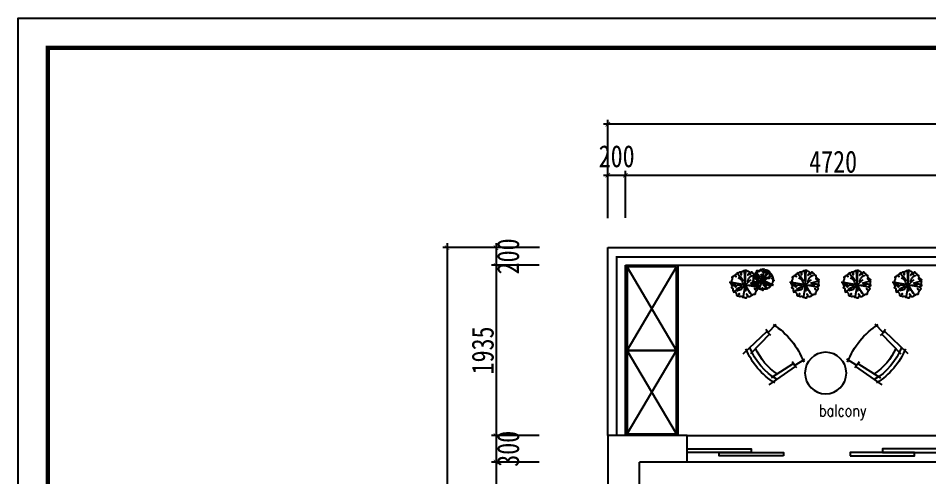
# Model space of a CAD drawing. Header units: millimetres. Extents: x -77055 to 331180, y -861586 to -491011.
# Drawn here: x 30821 to 41169, y -827818 to -822610 of the extents above; entities that cross this region are included whole.
import ezdxf

# ---------------------------------------------------------------- set-up
doc = ezdxf.new("R2010")
doc.units = ezdxf.units.MM
doc.header["$PDMODE"] = 3
doc.linetypes.add('M-HIDDEN', pattern=[1.875, 1.25, -0.625])
for name, color, linetype in [('0-01图框模板说明', 2, 'Continuous'), ('0-02图框细线', 136, 'Continuous'), ('250', 250, 'Continuous'), ('IEM-18Norm', 30, 'Continuous'), ('IFF-PLANTS', 86, 'Continuous'), ('JP-高位家具', 1, 'Continuous'), ('PUB_TEXT', 7, 'Continuous')]:
    doc.layers.add(name, color=color, linetype=linetype)
doc.styles.add('_SIMPLEX', font='SIMPLEX.shx', dxfattribs={"width": 0.8})
doc.styles.add('DIM', font='simhei.ttf', dxfattribs={"width": 0.8})
doc.dimstyles.new('1-50', dxfattribs={"dimscale": 50, "dimtxt": 5, "dimasz": 1, "dimexe": 1, "dimexo": 0.1, "dimgap": 0.5, "dimtad": 1, "dimdec": 0, "dimdsep": 46, "dimtxsty": 'DIM', "dimblk": 'ARCHTICK', "dimcen": 4, "dimdle": 1, "dimclrd": 3, "dimclre": 3, "dimclrt": 1, "dimadec": 0, "dimazin": 0, "dimtfac": 1, "dimtdec": 0, "dimtmove": 2, "dimatfit": 3, "dimldrblk": 'DOT', "dimfxl": 15, "dimfxlon": 1, "dimarcsym": 0})

# ---------------------------------------------------------------- blocks, each defined once
blk = doc.blocks.new('_ArchTick')
at = {"color": 0, "linetype": 'ByBlock', "const_width": 0.15}
blk.add_lwpolyline([(-0.5, -0.5), (0.5, 0.5)], dxfattribs=at)
blk = doc.blocks.new('*D165')
at = {"layer": '250', "color": 3, "lineweight": -2}
for p, q in [((37472, -824393), (37772, -824393)), ((37522, -824881), (37522, -824343)), ((37722, -824876), (37722, -824343))]:
    blk.add_line(p, q, dxfattribs=at)
at = {"layer": 'Defpoints', "color": 0}
for p in [(37722, -824393), (37522, -824886), (37722, -824881)]:
    blk.add_point(p, dxfattribs=at)
at = {"layer": '250', "color": 3, "lineweight": -2, "xscale": 50, "yscale": 50, "zscale": 50, "rotation": 180}
blk.add_blockref('_ArchTick', (37522, -824393), dxfattribs=at)
at = {"layer": '250', "color": 3, "lineweight": -2, "xscale": 50, "yscale": 50, "zscale": 50}
blk.add_blockref('_ArchTick', (37722, -824393), dxfattribs=at)
at = {"layer": '250', "color": 1, "insert": (37622, -824179), "char_height": 250, "attachment_point": 5, "style": 'DIM'}
blk.add_mtext('200', dxfattribs=at)
blk = doc.blocks.new('_Dot')
at = {"color": 0, "linetype": 'ByBlock', "lineweight": -2}
blk.add_line((-0.5, 0), (-1, 0), dxfattribs=at)
at = {"color": 0, "linetype": 'ByBlock', "const_width": 0.5}
blk.add_lwpolyline([(-0.25, 0, 1), (0.25, 0, 1)], format="xyb", close=True, dxfattribs=at)
blk = doc.blocks.new('*D166')
at = {"layer": '250', "color": 3, "lineweight": -2}
for p, q in [((37672, -824393), (42492, -824393)), ((37722, -824876), (37722, -824343)), ((42442, -824873), (42442, -824343))]:
    blk.add_line(p, q, dxfattribs=at)
at = {"layer": 'Defpoints', "color": 0}
for p in [(42442, -824393), (37722, -824881), (42442, -824878)]:
    blk.add_point(p, dxfattribs=at)
at = {"layer": '250', "color": 3, "lineweight": -2, "xscale": 50, "yscale": 50, "zscale": 50, "rotation": 180}
blk.add_blockref('_ArchTick', (37722, -824393), dxfattribs=at)
at = {"layer": '250', "color": 3, "lineweight": -2, "xscale": 50, "yscale": 50, "zscale": 50}
blk.add_blockref('_ArchTick', (42442, -824393), dxfattribs=at)
at = {"layer": '250', "color": 1, "insert": (40082, -824241), "char_height": 250, "attachment_point": 5, "style": 'DIM'}
blk.add_mtext('4720', dxfattribs=at)
blk = doc.blocks.new('*D174')
at = {"layer": '250', "color": 3, "lineweight": -2}
for p, q in [((36746, -825215), (36201, -825215)), ((36251, -825165), (36251, -825465)), ((36741, -825415), (36201, -825415))]:
    blk.add_line(p, q, dxfattribs=at)
at = {"layer": 'Defpoints', "color": 0}
for p in [(36751, -825215), (36251, -825415), (36746, -825415)]:
    blk.add_point(p, dxfattribs=at)
at = {"layer": '250', "color": 3, "lineweight": -2, "xscale": 50, "yscale": 50, "zscale": 50}
for p, rotation in [((36251, -825215), 90), ((36251, -825415), 270)]:
    blk.add_blockref('_ArchTick', p, dxfattribs=dict(at, rotation=rotation))
at = {"layer": '250', "color": 1, "insert": (36390, -825315), "char_height": 250, "attachment_point": 5, "rotation": 90, "style": 'DIM'}
blk.add_mtext('200', dxfattribs=at)
blk = doc.blocks.new('*D175')
at = {"layer": '250', "color": 3, "lineweight": -2}
for p, q in [((36741, -825415), (36201, -825415)), ((36251, -825365), (36251, -827400)), ((36581, -827350), (36201, -827350))]:
    blk.add_line(p, q, dxfattribs=at)
at = {"layer": 'Defpoints', "color": 0}
for p in [(36746, -825415), (36251, -827350), (36586, -827350)]:
    blk.add_point(p, dxfattribs=at)
at = {"layer": '250', "color": 3, "lineweight": -2, "xscale": 50, "yscale": 50, "zscale": 50}
for p, rotation in [((36251, -825415), 90), ((36251, -827350), 270)]:
    blk.add_blockref('_ArchTick', p, dxfattribs=dict(at, rotation=rotation))
at = {"layer": '250', "color": 1, "insert": (36101, -826383), "char_height": 250, "attachment_point": 5, "rotation": 90, "style": 'DIM'}
blk.add_mtext('1935', dxfattribs=at)
blk = doc.blocks.new('*D176')
at = {"layer": '250', "color": 3, "lineweight": -2}
for p, q in [((36251, -827300), (36251, -827700)), ((36741, -827350), (36201, -827350)), ((36741, -827650), (36201, -827650))]:
    blk.add_line(p, q, dxfattribs=at)
at = {"layer": 'Defpoints', "color": 0}
for p in [(36746, -827350), (36251, -827650), (36746, -827650)]:
    blk.add_point(p, dxfattribs=at)
at = {"layer": '250', "color": 3, "lineweight": -2, "xscale": 50, "yscale": 50, "zscale": 50}
for p, rotation in [((36251, -827350), 90), ((36251, -827650), 270)]:
    blk.add_blockref('_ArchTick', p, dxfattribs=dict(at, rotation=rotation))
at = {"layer": '250', "color": 1, "insert": (36390, -827500), "char_height": 250, "attachment_point": 5, "rotation": 90, "style": 'DIM'}
blk.add_mtext('300', dxfattribs=at)
blk = doc.blocks.new('*D177')
at = {"layer": '250', "color": 3, "lineweight": -2}
for p, q in [((36251, -827600), (36251, -834580)), ((36741, -827650), (36201, -827650)), ((36741, -834530), (36201, -834530))]:
    blk.add_line(p, q, dxfattribs=at)
at = {"layer": 'Defpoints', "color": 0}
for p in [(36746, -827650), (36251, -834530), (36746, -834530)]:
    blk.add_point(p, dxfattribs=at)
at = {"layer": '250', "color": 3, "lineweight": -2, "xscale": 50, "yscale": 50, "zscale": 50}
for p, rotation in [((36251, -827650), 90), ((36251, -834530), 270)]:
    blk.add_blockref('_ArchTick', p, dxfattribs=dict(at, rotation=rotation))
at = {"layer": '250', "color": 1, "insert": (36100, -831090), "char_height": 250, "attachment_point": 5, "rotation": 90, "style": 'DIM'}
blk.add_mtext('6880', dxfattribs=at)
blk = doc.blocks.new('*D192')
at = {"layer": '250', "color": 3, "lineweight": -2}
for p, q in [((37522, -824564), (37522, -823764)), ((51792, -824564), (51792, -823764)), ((51842, -823814), (37472, -823814))]:
    blk.add_line(p, q, dxfattribs=at)
at = {"layer": 'Defpoints', "color": 0}
for p in [(37522, -823814), (37522, -825143), (51792, -825143)]:
    blk.add_point(p, dxfattribs=at)
at = {"layer": '250', "color": 3, "lineweight": -2, "xscale": 50, "yscale": 50, "zscale": 50, "rotation": 180}
blk.add_blockref('_ArchTick', (37522, -823814), dxfattribs=at)
at = {"layer": '250', "color": 3, "lineweight": -2, "xscale": 50, "yscale": 50, "zscale": 50}
blk.add_blockref('_ArchTick', (51792, -823814), dxfattribs=at)
at = {"layer": '250', "color": 1, "insert": (44657, -823663), "char_height": 250, "attachment_point": 5, "style": 'DIM'}
blk.add_mtext('14270', dxfattribs=at)
blk = doc.blocks.new('*D194')
at = {"layer": '250', "color": 3, "lineweight": -2}
for p, q in [((36445, -825215), (35645, -825215)), ((35695, -825165), (35695, -836730)), ((36445, -836680), (35645, -836680))]:
    blk.add_line(p, q, dxfattribs=at)
at = {"layer": 'Defpoints', "color": 0}
for p in [(36746, -825215), (35695, -836680), (36746, -836680)]:
    blk.add_point(p, dxfattribs=at)
at = {"layer": '250', "color": 3, "lineweight": -2, "xscale": 50, "yscale": 50, "zscale": 50}
for p, rotation in [((35695, -825215), 90), ((35695, -836680), 270)]:
    blk.add_blockref('_ArchTick', p, dxfattribs=dict(at, rotation=rotation))
at = {"layer": '250', "color": 1, "insert": (35545, -830948), "char_height": 250, "attachment_point": 5, "rotation": 90, "style": 'DIM'}
blk.add_mtext('11465', dxfattribs=at)
blk = doc.blocks.new('TREE')
at = {"color": 0, "linetype": 'ByBlock'}
for p, q in [((0, 0), (-426, 453)), ((-14, 124), (-37, 392)), ((-28, 553), (-9, 216)), ((-2, -2), (384, 367)), ((0, 0), (-500, -310)), ((0, 0), (-473, -365)), ((1, -2), (-184, 326)), ((0, 0), (-35, -318)), ((0, 0), (227, 147)), ((0, 0), (381, 26)), ((0, 0), (325, -339)), ((0, 0), (223, -298)), ((-580, -11), (-189, -11)), ((-146, -21), (-393, -29)), ((189, -548), (66, -191))]:
    blk.add_line(p, q, dxfattribs=at)
for points in [[(-533, 172, 0.048549), (-538, 162, 0.190472), (-538, 152, -0.10101), (-534, 136, 0.307962), (-529, 126, 0.265853), (-522, 125, -0.124573), (-499, 128, -0.175417), (-471, 113, -0.55537), (-474, 103, -0.151111), (-493, 103, 0.037801), (-513, 108, 0.126958), (-522, 108, 0.229316), (-545, 84, 0.16988), (-545, 59, -0.10766), (-541, 26, 0.160613), (-535, -45, -0.11842), (-527, -95, -0.101826), (-531, -107, 0.641425), (-505, -139, 0.023709), (-443, -97, -0.264906), (-413, -93, -0.527356), (-410, -108, -0.115062), (-453, -136, 0.153737), (-493, -166, 0.227692), (-497, -195, -0.107046), (-494, -249, 0.304489), (-478, -282, 0.118537), (-445, -292, -0.24455), (-417, -310, -0.401226), (-423, -336, 0.516312), (-423, -369, 0.207858), (-395, -376, -0.205707), (-373, -381, 0.042292), (-366, -398, 0.27872), (-293, -406, 0.371124), (-277, -369, -0.162146), (-276, -332, -0.092503), (-254, -296, -0.92822), (-245, -302, 0.045097), (-264, -338, 0.271844), (-261, -356, -0.045638), (-237, -394, -0.351087), (-245, -437, 0.267635), (-276, -481, 0.456302), (-255, -503, 0.224849), (-239, -495, -0.702819), (-221, -501, 0.36667), (-167, -517, -0.306593), (-116, -526, 0.365707), (-41, -531, 0.229267), (-32, -515, -0.531538), (-16, -505, 0.038694), (27, -520, 0.546027), (39, -510, 0.008428), (32, -472, -1.045168), (37, -471, 0.024954), (85, -536, 0.277631), (132, -553, 0.618575), (136, -539, 0.07332), (112, -501, -0.264636), (108, -484, -0.283668), (151, -475, 0.151544), (216, -478, 0.263252), (240, -456, -0.276965), (266, -432, -0.00619), (307, -424, 0.292035), (342, -392, 0.386467), (334, -377, -0.479561), (328, -327, -0.347201), (364, -322, 0.24097), (407, -324, 0.319278), (424, -297, -0.256097), (439, -262, 0.599235), (437, -247, 0.047891), (392, -236, -0.010419), (332, -226, -1.343777), (334, -221, -0.207946), (408, -227, 0.33552), (447, -221, 0.15502), (468, -176, -0.317336), (499, -144, 0.33213), (532, -107, 0.295355), (520, -83, -0.3785), (502, -32, 0.22719), (500, 14, 0.002774), (486, 38, -0.340727), (489, 58, 0.192143), (500, 81, 0.191783), (474, 155, 0.399061), (419, 160, -0.281864), (340, 151, -0.778653), (341, 160, 0.05714), (390, 169, 0.298226), (428, 213, -0.213147), (451, 252, 0.598277), (448, 281, 0.136008), (413, 299, -0.239617), (383, 322, 0.225446), (329, 367, -0.274678), (282, 414, 0.625959), (207, 429, -0.077436), (161, 385, -1.722769), (161, 389, 0.182225), (191, 427, -0.220662), (213, 451, 0.440558), (221, 473, 0.255848), (180, 500, 0.203833), (140, 487, -0.381368), (42, 488, 0.289099), (-77, 508, 0.098536), (-107, 488, -0.37499), (-148, 485, 0.295657), (-212, 490, 0.325049), (-226, 463, -0.444778), (-241, 442, -0.072527), (-280, 445, 0.724317), (-286, 435, 0.036145), (-225, 376, 0.245611), (-185, 367, -0.314344), (-138, 351, -0.471362), (-150, 307, -0.328571), (-187, 315, 0.165469), (-233, 341, -0.289587), (-308, 411, 0.485494), (-358, 433, 0.37279), (-379, 377, -0.569082), (-398, 355, 0.406999), (-425, 335, -0.196889), (-455, 288, -0.049165), (-529, 245, 0.519447), (-535, 215, -0.377457), (-533, 172, 3.957934)], [(15, 56, -0.10196), (60, 209, 0.275224), (55, 302, -0.168848), (27, 414, -2.224984)], [(-390, 62, -0.036231), (-288, 26, 0.185457), (-162, 20, -0.211068), (-43, 9, 0.149215), (0, 0, -8.760448)], [(487, -11, 0.172133), (370, 10, -0.196086), (205, 48, 0.316741), (120, 48, -11.613477)], [(-159, -464, 0.391732), (-139, -392, -0.180788), (-149, -315, -0.13994), (-84, -199, 0.260432), (-59, -111, -0.869243)], [(295, -451, 0.133517), (268, -402, 0.059364), (224, -366, -0.223064), (177, -290, 0.236418), (120, -204, -0.461399)]]:
    blk.add_lwpolyline(points, format="xyb", dxfattribs=at)
blk = doc.blocks.new('A$C54042851')
at = {"layer": 'PUB_TEXT', "color": 5, "style": '_SIMPLEX', "width": 0.8}
blk.add_text(' balcony', height=133.3, rotation=360, dxfattribs=at).set_placement((-89, 6251))
blk = doc.blocks.new('gf')
at = {"color": 2}
for p, q in [((97403, -12710), (97767, -12961)), ((97737, -13001), (97429, -12806)), ((98964, -12710), (98600, -12961)), ((98629, -13001), (98938, -12806)), ((97755, -12976), (97894, -13063)), ((98612, -12976), (98473, -13063)), ((97044, -13135), (97374, -13447)), ((97409, -13406), (97146, -13138)), ((98957, -13406), (99220, -13138)), ((99323, -13135), (98993, -13447)), ((97389, -13429), (97501, -13545)), ((98978, -13429), (98865, -13545))]:
    blk.add_line(p, q, dxfattribs=at)
blk.add_circle((98183, -12871), 286, dxfattribs=at)
for centre, radius, start, end in [((97992, -13570), 979, 121.3946, 158.2037), ((97972, -13551), 897, 120.805, 158.5297), ((98395, -13551), 897, 21.4703, 59.195), ((98375, -13570), 979, 21.7963, 58.6054), ((98288, -13377), 666, 139.0444, 148.0705), ((98079, -13377), 666, 31.9295, 40.9556), ((96878, -12636), 1075, 302.7424, 338.895), ((99489, -12636), 1075, 201.105, 237.2576), ((97891, -13867), 666, 133.9798, 143.3347), ((98475, -13867), 666, 36.6653, 46.0202)]:
    blk.add_arc(centre, radius, start, end, dxfattribs=at)
at = {"color": 1}
for centre, start, end in [((97972, -13551), 123.4784, 155.6579), ((98395, -13551), 24.3421, 56.5216)]:
    blk.add_arc(centre, 829, start, end, dxfattribs=at)
blk = doc.blocks.new('A$C277C16EF')
at = {"layer": '0-01图框模板说明', "color": 2, "const_width": 49}
blk.add_lwpolyline([(-338, 19745), (-338, 338), (-28062, 338), (-28062, 19745)], close=True, dxfattribs=at)
at = {"layer": '0-02图框细线'}
blk.add_lwpolyline([(0, 20083), (0, 0), (-28400, 0), (-28400, 20083)], close=True, dxfattribs=at)

msp = doc.modelspace()

# ---------------------------------------------------------------- linework, layer by layer
at = {"layer": '250', "color": 2}
for p, q in [((37521.9, -827350.3), (37521.9, -825215.3)), ((37521.9, -825215.3), (42641.9, -825215.3)), ((37721.9, -827350.3), (37721.9, -825415.3)), ((37721.9, -825415.3), (42441.9, -825415.3)), ((38321.9, -827350.3), (38321.9, -825415.3))]:
    msp.add_line(p, q, dxfattribs=at)
at = {"layer": '250', "color": 7}
for p, q in [((37721.9, -827350.3), (37521.9, -827350.3)), ((37521.9, -827350.3), (37521.9, -835360.3)), ((38421.9, -827350.3), (37721.9, -827350.3)), ((38421.9, -827650.3), (38421.9, -827350.3)), ((37881.9, -834530.3), (37881.9, -827650.3)), ((38421.9, -827650.3), (37881.9, -827650.3))]:
    msp.add_line(p, q, dxfattribs=at)
at = {"layer": '250', "color": 1, "const_width": 20}
msp.add_lwpolyline([(37621.9, -827350.3), (37621.9, -825321.8), (42540.8, -825321.8), (42540.8, -827350.3)], dxfattribs=at)
at = {"layer": '250', "color": 1}
msp.add_lwpolyline([(38301.9, -825435.3), (37741.9, -825435.3), (37741.9, -827330.3), (38301.9, -827330.3)], close=True, dxfattribs=at)
at = {"layer": '250', "color": 8}
for points in [[(37741.9, -827330.3), (38301.9, -826382.8), (37741.9, -826382.8), (38301.9, -825435.3)], [(38301.9, -827330.3), (37741.9, -826382.8), (38301.9, -826382.8), (37741.9, -825435.3)]]:
    msp.add_lwpolyline(points, dxfattribs=at)
at = {"layer": '250', "color": 251}
msp.add_lwpolyline([(41371.9, -827350.3), (41371.9, -827650.3), (38421.9, -827650.3), (38421.9, -827350.3)], close=True, dxfattribs=at)
at = {"layer": '250', "color": 2}
for points in [[(39151.9, -827540.3), (38421.9, -827540.3), (38421.9, -827500.3), (39151.9, -827500.3)], [(40641.9, -827540.3), (41371.9, -827540.3), (41371.9, -827500.3), (40641.9, -827500.3)], [(39516.9, -827580.3), (38786.9, -827580.3), (38786.9, -827540.3), (39516.9, -827540.3)], [(40276.9, -827580.3), (41006.9, -827580.3), (41006.9, -827540.3), (40276.9, -827540.3)]]:
    msp.add_lwpolyline(points, close=True, dxfattribs=at)
at = {"layer": 'IEM-18Norm', "linetype": 'M-HIDDEN', "ltscale": 0.2}
msp.add_circle((39288.1, -825580), 108.3, dxfattribs=at)

# ---------------------------------------------------------------- block references
at = {"color": 2, "ltscale": 100}
msp.add_blockref('A$C54042851', (39936.9, -833382.8), dxfattribs=at)
at = {"layer": '250', "color": 7}
msp.add_blockref('A$C277C16EF', (59221.3, -842692.8), dxfattribs=at)
at = {"layer": 'IFF-PLANTS'}
for p, xscale, yscale, zscale, rotation in [((39081.4, -825636.8), -0.2900516158564656, 0.2900516158493701, 0.2900516158536585, 124.2149886194116), ((39282.6, -825581.7), 0.2175387118850137, 0.2175387118972139, 0.2175387118902439, 201.1796316250686), ((39766.4, -825636.8), -0.2900516158564656, 0.2900516158493701, 0.2900516158536585, 124.2149886194116), ((40353.6, -825636.8), -0.2900516158564656, 0.2900516158493701, 0.2900516158536585, 124.2149886194116), ((40933.2, -825636.8), -0.2900516158564656, 0.2900516158493701, 0.2900516158536585, 124.2149886194116)]:
    msp.add_blockref('TREE', p, dxfattribs=dict(at, xscale=xscale, yscale=yscale, zscale=zscale, rotation=rotation))
at = {"layer": 'JP-高位家具', "color": 7, "xscale": -0.823283999983687, "yscale": 0.8232840000043211, "zscale": 0.8232839999999999, "rotation": 180}
msp.add_blockref('gf', (-40835.4, -837236), dxfattribs=at)

# ---------------------------------------------------------------- dimensions: what is measured, and where the dimension line sits
at = {"layer": '250', "color": 7}
dim = msp.add_linear_dim(base=(37521.9, -823814.5), p1=(51791.9, -825142.9), p2=(37521.9, -825142.9), dimstyle='1-50', dxfattribs=at)
dim.commit()
dim.dimension.update_dxf_attribs({"geometry": '*D192', "text_midpoint": (44656.9, -823663.1)})
for base, p1, p2, angle, picture, middle in [((37721.9, -824392.9), (37521.9, -824886.4), (37721.9, -824881.4), 180, '*D165', (37621.9, -824179)), ((42441.9, -824392.9), (37721.9, -824881.4), (42441.9, -824878), 180, '*D166', (40081.9, -824241.5)), ((35695.4, -836680.3), (36746.3, -825215.3), (36746.3, -836680.3), 270, '*D194', (35545.4, -830947.8)), ((36251.3, -827350.3), (36746.3, -825415.3), (36586.3, -827350.3), 270, '*D175', (36101.3, -826382.8)), ((36251.3, -834530.3), (36746.3, -827650.3), (36746.3, -834530.3), 270, '*D177', (36099.9, -831090.3))]:
    dim = msp.add_linear_dim(base=base, p1=p1, p2=p2, angle=angle, dimstyle='1-50', dxfattribs=at)
    dim.commit()
    dim.dimension.update_dxf_attribs({"geometry": picture, "text_midpoint": middle})
for base, p1, p2, picture, middle in [((36251.3, -825415.3), (36751.3, -825215.3), (36746.3, -825415.3), '*D174', (36389.6, -825315.3)), ((36251.3, -827650.3), (36746.3, -827350.3), (36746.3, -827650.3), '*D176', (36389.6, -827500.3))]:
    dim = msp.add_linear_dim(base=base, p1=p1, p2=p2, angle=270, dimstyle='1-50', dxfattribs=at)
    dim.commit()
    dim.dimension.update_dxf_attribs({"geometry": picture, "text_midpoint": middle, "dimtype": 160})

doc.saveas('drawing.dxf')
